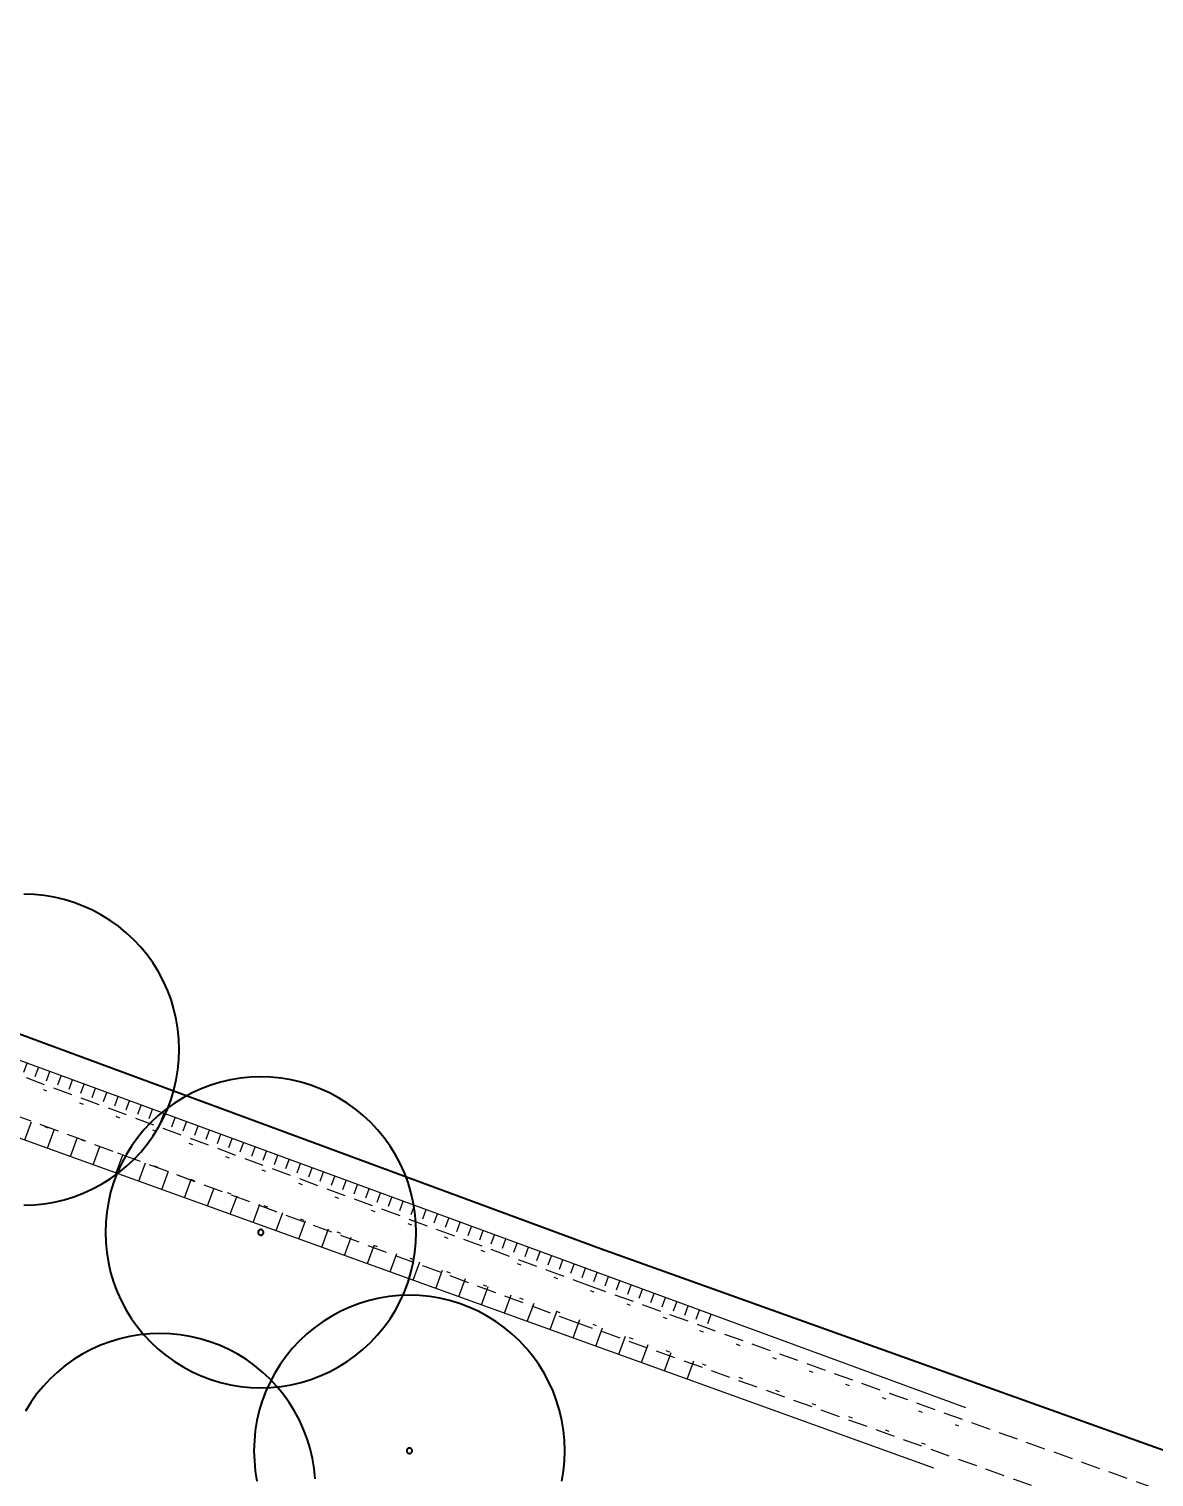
# Model space of a CAD drawing. Header units: inches. Extents: x -3368894 to 5148796, y 84 to 10864301.
# Drawn here: x 502509.6 to 502538.55, y 4346455.53 to 4346492.8 of the extents above; entities that cross this region are included whole.
import ezdxf

# ---------------------------------------------------------------- set-up
doc = ezdxf.new("R2010")
doc.units = ezdxf.units.IN
doc.header["$MEASUREMENT"] = 0
doc.linetypes.add('ACAD_ISO07W100', pattern=[3, 0, -3])
doc.linetypes.add('NASCOSTA', pattern=[0.375, 0.25, -0.125])
doc.layers.add('cm canale', color=4, linetype='Continuous', lineweight=5)
doc.layers.add('cm_quote', color=174, linetype='Continuous', lineweight=0)
for name, color, linetype in [('cp_alberi_linea', 103, 'Continuous'), ('cp_recinzioni leggere_linea', 4, 'Continuous'), ('cp_vegetazione_linee', 34, 'Continuous')]:
    doc.layers.add(name, color=color, linetype=linetype)
doc.styles.get("Standard").update_dxf_attribs({"font": 'GOTHIC.TTF'})
doc.dimstyles.new('Quote 200', dxfattribs={"dimtxt": 0.5, "dimasz": 0.2, "dimexe": 1.25, "dimexo": 0.625, "dimgap": 0.2, "dimtad": 1, "dimzin": 1, "dimtxsty": 'Standard', "dimblk": 'ARCHTICK', "dimcen": 2.5, "dimse1": 1, "dimse2": 1, "dimazin": 0, "dimtfac": 1, "dimtmove": 0, "dimatfit": 3, "dimldrblk": 'NONE', "dimfxl": 1, "dimlwd": 0, "dimarcsym": 0})

# ---------------------------------------------------------------- blocks, each defined once
blk = doc.blocks.new('_ArchTick')
at = {"color": 0, "linetype": 'ByBlock', "const_width": 0.15}
blk.add_lwpolyline([(-0.5, -0.5), (0.5, 0.5)], dxfattribs=at)
blk = doc.blocks.new('*D263')
at = {"layer": 'cm_quote', "color": 0, "lineweight": 0, "transparency": 16777216}
for p, q in [((-3368891.703, 8689622.26), (-929594.242, 10864300.067)), ((-3368894.34, 8689619.909), (-3368891.703, 8689622.26))]:
    blk.add_line(p, q, dxfattribs=at)
at = {"layer": 'DEFPOINTS', "color": 0, "transparency": 16777216}
for p in [(-3368891.703, 8689622.26), (503231.569, 4346330.378), (503228.933, 4346328.028)]:
    blk.add_point(p, dxfattribs=at)
at = {"layer": 'cm_quote', "color": 0, "lineweight": 0, "transparency": 16777216, "xscale": 0.2, "yscale": 0.2, "zscale": 0.2}
for p, rotation in [((-3368891.703, 8689622.26), 41.71758129249201), ((-3368894.34, 8689619.909), 221.717581292492)]:
    blk.add_blockref('_ArchTick', p, dxfattribs=dict(at, rotation=rotation))
at = {"layer": 'cm_quote', "color": 0, "transparency": 16777216, "insert": (-929595.199, 10864299.865), "char_height": 0.5, "attachment_point": 5, "rotation": 41.7176}
blk.add_mtext('3,53', dxfattribs=at)
blk = doc.blocks.new('_None')

msp = doc.modelspace()

# ---------------------------------------------------------------- hatches: boundary and pattern name
at = {"layer": 'cm canale'}
h = msp.add_hatch(dxfattribs=at)
h.set_pattern_fill('ANSI31', color=256, scale=2.5, angle=16.8563)
h.set_pattern_definition([(69.8375, (502471.4128, 4346480.1874), (-0.2933496, 0.1077138), [])])
h.paths.add_polyline_path([(502527.283, 4346459.673), (502466.466, 4346482.004), (502466.374, 4346481.771), (502527.196, 4346459.438)])
h = msp.add_hatch(dxfattribs=at)
h.set_pattern_fill('ANSI31', color=256, scale=5, angle=16.8563)
h.set_pattern_definition([(69.8375, (502471.4128, 4346480.1874), (-0.586699, 0.2154275), [])])
h.paths.add_polyline_path([(502526.671, 4346458.007), (502526.843, 4346458.476), (502465.864, 4346480.485), (502465.68, 4346480.02)])

# ---------------------------------------------------------------- linework, layer by layer
for points in [[(502533.703, 4346457.315), (502466.466, 4346482.004), (502452.02, 4346483.119)], [(502451.233, 4346481.136), (502465.68, 4346480.02), (502532.875, 4346455.768)]]:
    msp.add_lwpolyline(points, dxfattribs=at)
at = {"layer": 'cm canale', "linetype": 'ACAD_ISO07W100', "ltscale": 0.3}
for points in [[(502533.53, 4346456.846), (502466.359, 4346481.51), (502451.981, 4346482.621)], [(502451.272, 4346481.634), (502465.786, 4346480.513), (502533.044, 4346456.238)]]:
    msp.add_lwpolyline(points, dxfattribs=at)
at = {"layer": 'cp_alberi_linea'}
for points in [[(502509.466, 4346462.534), (502509.728, 4346462.543), (502509.988, 4346462.568), (502510.246, 4346462.611), (502510.501, 4346462.67), (502510.752, 4346462.746), (502510.997, 4346462.839), (502511.235, 4346462.947), (502511.466, 4346463.07), (502511.688, 4346463.208), (502511.901, 4346463.361), (502512.103, 4346463.527), (502512.294, 4346463.706), (502512.473, 4346463.897), (502512.639, 4346464.099), (502512.792, 4346464.312), (502512.93, 4346464.534), (502513.053, 4346464.765), (502513.161, 4346465.003), (502513.254, 4346465.248), (502513.33, 4346465.499), (502513.389, 4346465.754), (502513.432, 4346466.012), (502513.457, 4346466.272), (502513.466, 4346466.534), (502513.457, 4346466.796), (502513.432, 4346467.056), (502513.389, 4346467.314), (502513.33, 4346467.569), (502513.254, 4346467.82), (502513.161, 4346468.065), (502513.053, 4346468.303), (502512.93, 4346468.534), (502512.792, 4346468.756), (502512.639, 4346468.969), (502512.473, 4346469.171), (502512.294, 4346469.363), (502512.103, 4346469.541), (502511.901, 4346469.708), (502511.688, 4346469.86), (502511.466, 4346469.998), (502511.235, 4346470.122), (502510.997, 4346470.23), (502510.752, 4346470.322), (502510.501, 4346470.398), (502510.246, 4346470.457), (502509.988, 4346470.5), (502509.728, 4346470.526), (502509.466, 4346470.534)], [(502523.312, 4346455.43), (502523.355, 4346455.688), (502523.38, 4346455.949), (502523.389, 4346456.21), (502523.38, 4346456.472), (502523.355, 4346456.732), (502523.312, 4346456.991), (502523.253, 4346457.246), (502523.177, 4346457.496), (502523.084, 4346457.741), (502522.976, 4346457.979), (502522.853, 4346458.21), (502522.715, 4346458.433), (502522.562, 4346458.645), (502522.396, 4346458.848), (502522.217, 4346459.039), (502522.026, 4346459.218), (502521.824, 4346459.384), (502521.611, 4346459.536), (502521.389, 4346459.674), (502521.158, 4346459.798), (502520.92, 4346459.906), (502520.675, 4346459.998), (502520.424, 4346460.074), (502520.169, 4346460.133), (502519.911, 4346460.176), (502519.651, 4346460.202), (502519.389, 4346460.21), (502519.127, 4346460.202), (502518.867, 4346460.176), (502518.609, 4346460.133), (502518.354, 4346460.074), (502518.103, 4346459.998), (502517.858, 4346459.906), (502517.62, 4346459.798), (502517.389, 4346459.674), (502517.167, 4346459.536), (502516.954, 4346459.384), (502516.752, 4346459.218), (502516.561, 4346459.039), (502516.382, 4346458.848), (502516.216, 4346458.645), (502516.063, 4346458.433), (502515.925, 4346458.21), (502515.801, 4346457.979), (502515.693, 4346457.741), (502515.601, 4346457.496), (502515.525, 4346457.246), (502515.466, 4346456.991), (502515.423, 4346456.732), (502515.398, 4346456.472), (502515.389, 4346456.21), (502515.398, 4346455.949), (502515.423, 4346455.688), (502515.466, 4346455.43)], [(502516.961, 4346455.49), (502516.935, 4346455.751), (502516.893, 4346456.009), (502516.833, 4346456.264), (502516.757, 4346456.514), (502516.665, 4346456.759), (502516.557, 4346456.998), (502516.434, 4346457.229), (502516.295, 4346457.451), (502516.143, 4346457.664), (502515.977, 4346457.866), (502515.798, 4346458.057), (502515.607, 4346458.236), (502515.405, 4346458.402), (502515.192, 4346458.554), (502514.97, 4346458.693), (502514.739, 4346458.816), (502514.5, 4346458.924), (502514.255, 4346459.016), (502514.005, 4346459.092), (502513.75, 4346459.152), (502513.492, 4346459.194), (502513.231, 4346459.22), (502512.97, 4346459.229), (502512.708, 4346459.22), (502512.447, 4346459.194), (502512.189, 4346459.152), (502511.934, 4346459.092), (502511.684, 4346459.016), (502511.439, 4346458.924), (502511.2, 4346458.816), (502510.97, 4346458.693), (502510.747, 4346458.554), (502510.534, 4346458.402), (502510.332, 4346458.236), (502510.141, 4346458.057), (502509.962, 4346457.866), (502509.796, 4346457.664), (502509.644, 4346457.451), (502509.505, 4346457.229)]]:
    msp.add_lwpolyline(points, dxfattribs=at)
for points in [[(502519.564, 4346461.83), (502519.555, 4346462.092), (502519.53, 4346462.352), (502519.487, 4346462.611), (502519.428, 4346462.866), (502519.352, 4346463.116), (502519.26, 4346463.361), (502519.151, 4346463.599), (502519.028, 4346463.83), (502518.89, 4346464.053), (502518.737, 4346464.265), (502518.571, 4346464.468), (502518.392, 4346464.659), (502518.201, 4346464.838), (502517.999, 4346465.004), (502517.786, 4346465.156), (502517.564, 4346465.294), (502517.333, 4346465.418), (502517.095, 4346465.526), (502516.85, 4346465.618), (502516.599, 4346465.694), (502516.344, 4346465.753), (502516.086, 4346465.796), (502515.826, 4346465.822), (502515.564, 4346465.83), (502515.302, 4346465.822), (502515.042, 4346465.796), (502514.784, 4346465.753), (502514.529, 4346465.694), (502514.278, 4346465.618), (502514.033, 4346465.526), (502513.795, 4346465.418), (502513.564, 4346465.294), (502513.342, 4346465.156), (502513.129, 4346465.004), (502512.927, 4346464.838), (502512.736, 4346464.659), (502512.557, 4346464.468), (502512.391, 4346464.265), (502512.238, 4346464.053), (502512.1, 4346463.83), (502511.977, 4346463.599), (502511.868, 4346463.361), (502511.776, 4346463.116), (502511.7, 4346462.866), (502511.641, 4346462.611), (502511.598, 4346462.352), (502511.573, 4346462.092), (502511.564, 4346461.83), (502511.573, 4346461.569), (502511.598, 4346461.308), (502511.641, 4346461.05), (502511.7, 4346460.795), (502511.776, 4346460.545), (502511.868, 4346460.3), (502511.977, 4346460.061), (502512.1, 4346459.83), (502512.238, 4346459.608), (502512.391, 4346459.395), (502512.557, 4346459.193), (502512.736, 4346459.002), (502512.927, 4346458.823), (502513.129, 4346458.657), (502513.342, 4346458.504), (502513.564, 4346458.366), (502513.795, 4346458.243), (502514.033, 4346458.135), (502514.278, 4346458.043), (502514.529, 4346457.967), (502514.784, 4346457.907), (502515.042, 4346457.865), (502515.302, 4346457.839), (502515.564, 4346457.83), (502515.826, 4346457.839), (502516.086, 4346457.865), (502516.344, 4346457.907), (502516.599, 4346457.967), (502516.85, 4346458.043), (502517.095, 4346458.135), (502517.333, 4346458.243), (502517.564, 4346458.366), (502517.786, 4346458.504), (502517.999, 4346458.657), (502518.201, 4346458.823), (502518.392, 4346459.002), (502518.571, 4346459.193), (502518.737, 4346459.395), (502518.89, 4346459.608), (502519.028, 4346459.83), (502519.151, 4346460.061), (502519.26, 4346460.3), (502519.352, 4346460.545), (502519.428, 4346460.795), (502519.487, 4346461.05), (502519.53, 4346461.308), (502519.555, 4346461.569)], [(502515.634, 4346461.835), (502515.633, 4346461.839), (502515.633, 4346461.844), (502515.632, 4346461.848), (502515.63, 4346461.853), (502515.629, 4346461.857), (502515.627, 4346461.861), (502515.625, 4346461.865), (502515.622, 4346461.869), (502515.62, 4346461.873), (502515.617, 4346461.877), (502515.614, 4346461.88), (502515.61, 4346461.883), (502515.607, 4346461.886), (502515.603, 4346461.889), (502515.599, 4346461.891), (502515.595, 4346461.893), (502515.591, 4346461.895), (502515.587, 4346461.897), (502515.582, 4346461.898), (502515.578, 4346461.899), (502515.573, 4346461.9), (502515.569, 4346461.9), (502515.564, 4346461.9), (502515.559, 4346461.9), (502515.555, 4346461.9), (502515.55, 4346461.899), (502515.546, 4346461.898), (502515.541, 4346461.897), (502515.537, 4346461.895), (502515.533, 4346461.893), (502515.529, 4346461.891), (502515.525, 4346461.889), (502515.521, 4346461.886), (502515.518, 4346461.883), (502515.514, 4346461.88), (502515.511, 4346461.877), (502515.508, 4346461.873), (502515.506, 4346461.869), (502515.503, 4346461.865), (502515.501, 4346461.861), (502515.499, 4346461.857), (502515.498, 4346461.853), (502515.496, 4346461.848), (502515.495, 4346461.844), (502515.494, 4346461.839), (502515.494, 4346461.835), (502515.494, 4346461.83), (502515.494, 4346461.826), (502515.494, 4346461.821), (502515.495, 4346461.817), (502515.496, 4346461.812), (502515.498, 4346461.808), (502515.499, 4346461.803), (502515.501, 4346461.799), (502515.503, 4346461.795), (502515.506, 4346461.791), (502515.508, 4346461.788), (502515.511, 4346461.784), (502515.514, 4346461.781), (502515.518, 4346461.778), (502515.521, 4346461.775), (502515.525, 4346461.772), (502515.529, 4346461.77), (502515.533, 4346461.767), (502515.537, 4346461.766), (502515.541, 4346461.764), (502515.546, 4346461.763), (502515.55, 4346461.762), (502515.555, 4346461.761), (502515.559, 4346461.76), (502515.564, 4346461.76), (502515.569, 4346461.76), (502515.573, 4346461.761), (502515.578, 4346461.762), (502515.582, 4346461.763), (502515.587, 4346461.764), (502515.591, 4346461.766), (502515.595, 4346461.767), (502515.599, 4346461.77), (502515.603, 4346461.772), (502515.607, 4346461.775), (502515.61, 4346461.778), (502515.614, 4346461.781), (502515.617, 4346461.784), (502515.62, 4346461.788), (502515.622, 4346461.791), (502515.625, 4346461.795), (502515.627, 4346461.799), (502515.629, 4346461.803), (502515.63, 4346461.808), (502515.632, 4346461.812), (502515.633, 4346461.817), (502515.633, 4346461.821), (502515.634, 4346461.826), (502515.634, 4346461.83)], [(502519.459, 4346456.21), (502519.459, 4346456.215), (502519.458, 4346456.219), (502519.458, 4346456.224), (502519.457, 4346456.228), (502519.455, 4346456.233), (502519.454, 4346456.237), (502519.452, 4346456.241), (502519.45, 4346456.245), (502519.447, 4346456.249), (502519.445, 4346456.253), (502519.442, 4346456.256), (502519.439, 4346456.26), (502519.435, 4346456.263), (502519.432, 4346456.266), (502519.428, 4346456.269), (502519.424, 4346456.271), (502519.42, 4346456.273), (502519.416, 4346456.275), (502519.411, 4346456.277), (502519.407, 4346456.278), (502519.403, 4346456.279), (502519.398, 4346456.28), (502519.394, 4346456.28), (502519.389, 4346456.28), (502519.384, 4346456.28), (502519.38, 4346456.28), (502519.375, 4346456.279), (502519.371, 4346456.278), (502519.366, 4346456.277), (502519.362, 4346456.275), (502519.358, 4346456.273), (502519.354, 4346456.271), (502519.35, 4346456.269), (502519.346, 4346456.266), (502519.343, 4346456.263), (502519.339, 4346456.26), (502519.336, 4346456.256), (502519.333, 4346456.253), (502519.331, 4346456.249), (502519.328, 4346456.245), (502519.326, 4346456.241), (502519.324, 4346456.237), (502519.323, 4346456.233), (502519.321, 4346456.228), (502519.32, 4346456.224), (502519.319, 4346456.219), (502519.319, 4346456.215), (502519.319, 4346456.21), (502519.319, 4346456.206), (502519.319, 4346456.201), (502519.32, 4346456.197), (502519.321, 4346456.192), (502519.323, 4346456.188), (502519.324, 4346456.183), (502519.326, 4346456.179), (502519.328, 4346456.175), (502519.331, 4346456.171), (502519.333, 4346456.168), (502519.336, 4346456.164), (502519.339, 4346456.161), (502519.343, 4346456.158), (502519.346, 4346456.155), (502519.35, 4346456.152), (502519.354, 4346456.15), (502519.358, 4346456.147), (502519.362, 4346456.145), (502519.366, 4346456.144), (502519.371, 4346456.143), (502519.375, 4346456.141), (502519.38, 4346456.141), (502519.384, 4346456.14), (502519.389, 4346456.14), (502519.394, 4346456.14), (502519.398, 4346456.141), (502519.403, 4346456.141), (502519.407, 4346456.143), (502519.411, 4346456.144), (502519.416, 4346456.145), (502519.42, 4346456.147), (502519.424, 4346456.15), (502519.428, 4346456.152), (502519.432, 4346456.155), (502519.435, 4346456.158), (502519.439, 4346456.161), (502519.442, 4346456.164), (502519.445, 4346456.168), (502519.447, 4346456.171), (502519.45, 4346456.175), (502519.452, 4346456.179), (502519.454, 4346456.183), (502519.455, 4346456.188), (502519.457, 4346456.192), (502519.458, 4346456.197), (502519.458, 4346456.201), (502519.459, 4346456.206)]]:
    msp.add_lwpolyline(points, close=True, dxfattribs=at)
at = {"layer": 'cp_recinzioni leggere_linea'}
msp.add_lwpolyline([(502377.588, 4346478.245), (502388.545, 4346479.626), (502409.697, 4346482.858), (502429.071, 4346487.504), (502466.364, 4346482.898), (502483.137, 4346476.627), (502524.307, 4346461.417), (502547.138, 4346453.239), (502585.971, 4346448.386)], dxfattribs=at)
at = {"layer": 'cp_vegetazione_linee', "linetype": 'NASCOSTA', "lineweight": 13, "ltscale": 2}
for points in [[(502186.132, 4346415.946), (502186.737, 4346416.13), (502187.305, 4346416.309), (502188.352, 4346416.743), (502226.547, 4346430.521), (502238.213, 4346434.41), (502262.424, 4346456.847), (502275.41, 4346462.555), (502317.466, 4346468.597), (502377.721, 4346477.254), (502388.683, 4346478.636), (502409.89, 4346481.876), (502429.128, 4346486.489), (502466.124, 4346481.92), (502482.789, 4346475.69), (502523.965, 4346460.477), (502546.904, 4346452.261), (502585.955, 4346447.38), (502606.038, 4346448.84), (502634.559, 4346450.563), (502659.979, 4346451.587), (502688.863, 4346451.853), (502722.539, 4346448.771)], [(502185.808, 4346414.806), (502186.421, 4346414.988), (502187.033, 4346415.175), (502187.647, 4346415.368), (502188.713, 4346415.81), (502226.874, 4346429.576), (502238.735, 4346433.53), (502262.98, 4346455.999), (502275.687, 4346461.585), (502317.608, 4346467.607), (502377.855, 4346476.263), (502388.821, 4346477.645), (502410.082, 4346480.894), (502429.185, 4346485.475), (502465.885, 4346480.942), (502482.44, 4346474.752), (502523.623, 4346459.537), (502546.671, 4346451.282), (502585.929, 4346446.376), (502606.104, 4346447.842), (502634.609, 4346449.564), (502660.004, 4346450.587), (502688.822, 4346450.853), (502722.912, 4346447.733)]]:
    msp.add_lwpolyline(points, dxfattribs=at)

# ---------------------------------------------------------------- dimensions: what is measured, and where the dimension line sits
at = {"layer": 'cm_quote'}
dim = msp.add_linear_dim(base=(-3368891.703, 8689622.26), p1=(503228.933, 4346328.028), p2=(503231.569, 4346330.378), angle=41.7176, dimstyle='Quote 200', dxfattribs=at)
dim.commit()
dim.dimension.update_dxf_attribs({"geometry": '*D263', "text_midpoint": (-929594.876, 10864299.502), "dimtype": 161})

doc.saveas('drawing.dxf')
